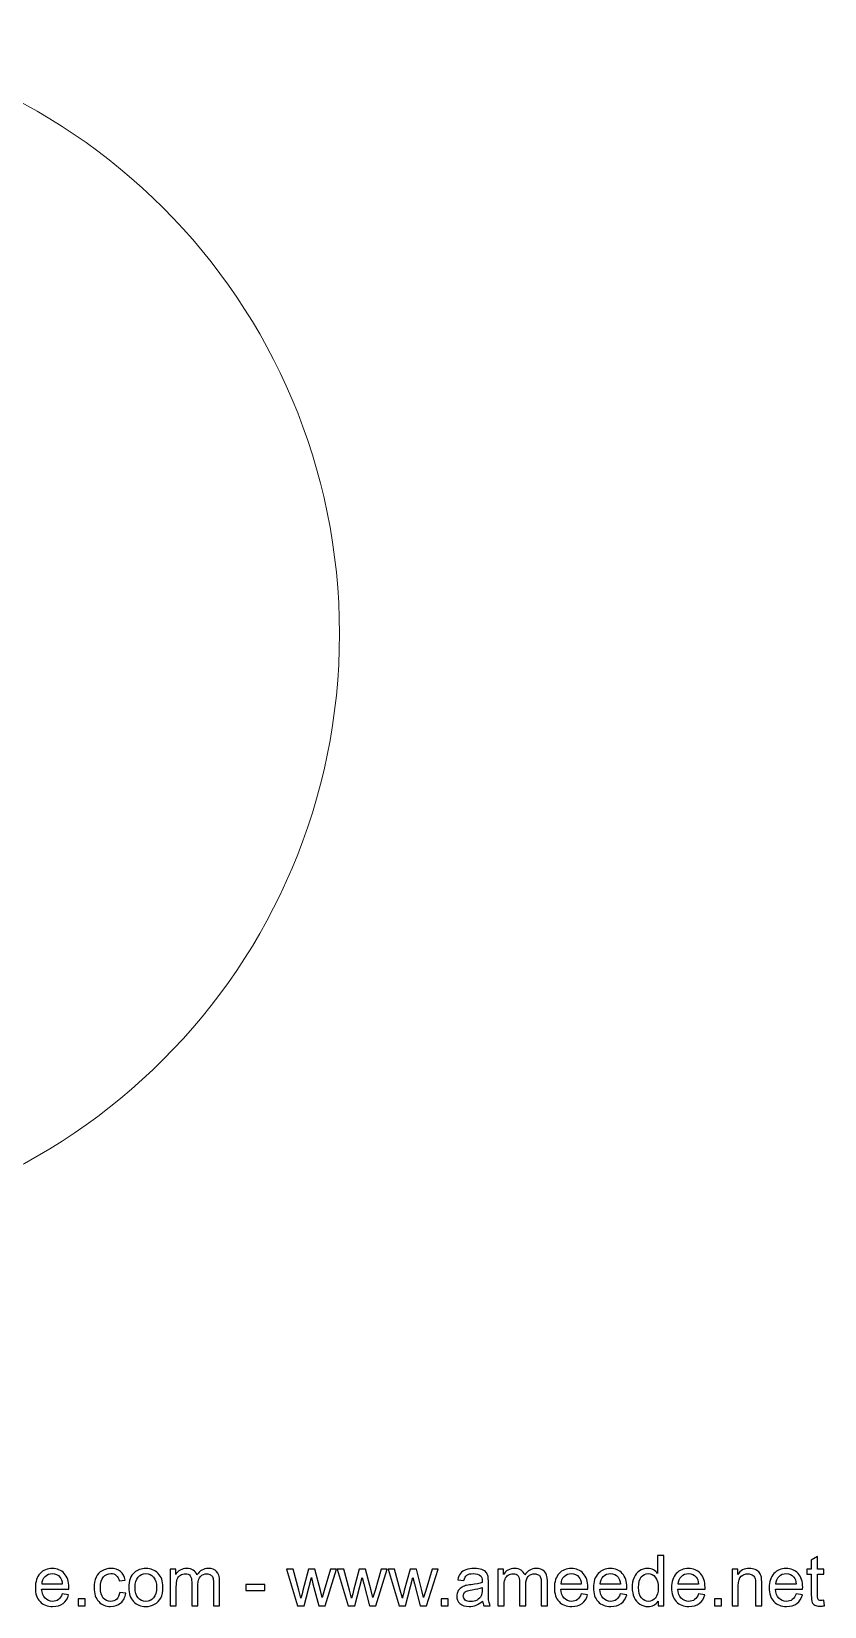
# Model space of a CAD drawing. Header units: millimetres. Extents: x 129 to 460, y -176 to 271.
# Drawn here: x 364 to 459.6, y -176.1 to 13.6 of the extents above; entities that cross this region are included whole.
import ezdxf

# ---------------------------------------------------------------- set-up
doc = ezdxf.new("R2010")
doc.units = ezdxf.units.MM
doc.header["$MEASUREMENT"] = 0
doc.layers.add('Layer 1', color=7, linetype='Continuous')

msp = doc.modelspace()

# ---------------------------------------------------------------- linework, layer by layer
at = {"layer": 'Layer 1', "color": 250, "lineweight": 20}
msp.add_open_spline([(328.6192, 13.5967), (288.5513, 13.5967), (256.0696, -18.8848), (256.0696, -58.9529), (256.0696, -58.9529), (256.0696, -99.0208), (288.5513, -131.5025), (328.6192, -131.5025), (328.6192, -131.5025), (368.6873, -131.5025), (401.1688, -99.0208), (401.1688, -58.9529), (401.1688, -58.9529), (401.1688, -18.8848), (368.6873, 13.5967), (328.6192, 13.5967)], degree=3, knots=[0, 0, 0, 0, 0.2, 0.2, 0.2, 0.2, 0.4, 0.4, 0.4, 0.4, 0.6, 0.6, 0.6, 0.6, 1, 1, 1, 1], dxfattribs=at)
at = {"layer": 'Layer 1', "color": 250}
for points, knots in [([(439.5754, -176.0303), (439.5754, -176.0303), (439.5754, -175.4729), (439.5754, -175.4729), (439.5754, -175.4729), (439.2975, -175.9061), (438.8882, -176.1234), (438.3478, -176.1234), (438.3478, -176.1234), (437.9978, -176.1234), (437.6761, -176.0275), (437.384, -175.8342), (437.384, -175.8342), (437.0905, -175.6422), (436.8633, -175.3727), (436.701, -175.0284), (436.701, -175.0284), (436.5401, -174.6827), (436.4597, -174.2862), (436.4597, -173.8374), (436.4597, -173.8374), (436.4597, -173.4), (436.5331, -173.0035), (436.6784, -172.6464), (436.6784, -172.6464), (436.8252, -172.2908), (437.0439, -172.0171), (437.336, -171.828), (437.336, -171.828), (437.6267, -171.6375), (437.9541, -171.5429), (438.3139, -171.5429), (438.3139, -171.5429), (438.5792, -171.5429), (438.8149, -171.5994), (439.0209, -171.7109), (439.0209, -171.7109), (439.2269, -171.8224), (439.3948, -171.9691), (439.5246, -172.1483), (439.5246, -172.1483), (439.5246, -172.1483), (439.5246, -169.9681), (439.5246, -169.9681), (439.5246, -169.9681), (439.5246, -169.9681), (440.2697, -169.9681), (440.2697, -169.9681), (440.2697, -169.9681), (440.2697, -169.9681), (440.2697, -176.0303), (440.2697, -176.0303), (440.2697, -176.0303), (440.2697, -176.0303), (439.5754, -176.0303), (439.5754, -176.0303)], [0, 0, 0, 0, 0.06666667, 0.06666667, 0.06666667, 0.06666667, 0.13333333, 0.13333333, 0.13333333, 0.13333333, 0.2, 0.2, 0.2, 0.2, 0.26666667, 0.26666667, 0.26666667, 0.26666667, 0.33333333, 0.33333333, 0.33333333, 0.33333333, 0.4, 0.4, 0.4, 0.4, 0.46666667, 0.46666667, 0.46666667, 0.46666667, 0.53333333, 0.53333333, 0.53333333, 0.53333333, 0.6, 0.6, 0.6, 0.6, 0.66666667, 0.66666667, 0.66666667, 0.66666667, 0.73333333, 0.73333333, 0.73333333, 0.73333333, 0.8, 0.8, 0.8, 0.8, 0.86666667, 0.86666667, 0.86666667, 0.86666667, 1, 1, 1, 1]), ([(459.5441, -175.3657), (459.5441, -175.3657), (459.6457, -176.0232), (459.6457, -176.0232), (459.6457, -176.0232), (459.4369, -176.067), (459.2492, -176.0896), (459.0855, -176.0896), (459.0855, -176.0896), (458.816, -176.0896), (458.6072, -176.0472), (458.4576, -175.9612), (458.4576, -175.9612), (458.3094, -175.8751), (458.205, -175.7636), (458.1443, -175.6239), (458.1443, -175.6239), (458.0836, -175.4842), (458.054, -175.1907), (458.054, -174.7434), (458.054, -174.7434), (458.054, -174.7434), (458.054, -172.2118), (458.054, -172.2118), (458.054, -172.2118), (458.054, -172.2118), (457.5037, -172.2118), (457.5037, -172.2118), (457.5037, -172.2118), (457.5037, -172.2118), (457.5037, -171.6361), (457.5037, -171.6361), (457.5037, -171.6361), (457.5037, -171.6361), (458.054, -171.6361), (458.054, -171.6361), (458.054, -171.6361), (458.054, -171.6361), (458.054, -170.5495), (458.054, -170.5495), (458.054, -170.5495), (458.054, -170.5495), (458.7991, -170.1022), (458.7991, -170.1022), (458.7991, -170.1022), (458.7991, -170.1022), (458.7991, -171.6361), (458.7991, -171.6361), (458.7991, -171.6361), (458.7991, -171.6361), (459.5441, -171.6361), (459.5441, -171.6361), (459.5441, -171.6361), (459.5441, -171.6361), (459.5441, -172.2118), (459.5441, -172.2118), (459.5441, -172.2118), (459.5441, -172.2118), (458.7991, -172.2118), (458.7991, -172.2118), (458.7991, -172.2118), (458.7991, -172.2118), (458.7991, -174.7857), (458.7991, -174.7857), (458.7991, -174.7857), (458.7991, -174.9988), (458.8118, -175.1357), (458.8386, -175.1963), (458.8386, -175.1963), (458.864, -175.257), (458.9063, -175.305), (458.9656, -175.3417), (458.9656, -175.3417), (459.0249, -175.377), (459.1095, -175.3953), (459.2196, -175.3953), (459.2196, -175.3953), (459.3014, -175.3953), (459.4101, -175.3854), (459.5441, -175.3657)], [0, 0, 0, 0, 0.04761905, 0.04761905, 0.04761905, 0.04761905, 0.0952381, 0.0952381, 0.0952381, 0.0952381, 0.14285714, 0.14285714, 0.14285714, 0.14285714, 0.19047619, 0.19047619, 0.19047619, 0.19047619, 0.23809524, 0.23809524, 0.23809524, 0.23809524, 0.28571429, 0.28571429, 0.28571429, 0.28571429, 0.33333333, 0.33333333, 0.33333333, 0.33333333, 0.38095238, 0.38095238, 0.38095238, 0.38095238, 0.42857143, 0.42857143, 0.42857143, 0.42857143, 0.47619048, 0.47619048, 0.47619048, 0.47619048, 0.52380952, 0.52380952, 0.52380952, 0.52380952, 0.57142857, 0.57142857, 0.57142857, 0.57142857, 0.61904762, 0.61904762, 0.61904762, 0.61904762, 0.66666667, 0.66666667, 0.66666667, 0.66666667, 0.71428571, 0.71428571, 0.71428571, 0.71428571, 0.76190476, 0.76190476, 0.76190476, 0.76190476, 0.80952381, 0.80952381, 0.80952381, 0.80952381, 0.85714286, 0.85714286, 0.85714286, 0.85714286, 0.9047619, 0.9047619, 0.9047619, 0.9047619, 1, 1, 1, 1]), ([(367.7481, -174.6079), (367.7481, -174.6079), (368.5186, -174.7095), (368.5186, -174.7095), (368.5186, -174.7095), (368.3986, -175.1568), (368.1743, -175.5054), (367.8469, -175.7523), (367.8469, -175.7523), (367.5195, -175.9993), (367.1018, -176.1234), (366.5924, -176.1234), (366.5924, -176.1234), (365.9518, -176.1234), (365.4438, -175.9259), (365.0684, -175.5308), (365.0684, -175.5308), (364.693, -175.1371), (364.5054, -174.5825), (364.5054, -173.8699), (364.5054, -173.8699), (364.5054, -173.1333), (364.6945, -172.5604), (365.074, -172.154), (365.074, -172.154), (365.4536, -171.7461), (365.9461, -171.5429), (366.5515, -171.5429), (366.5515, -171.5429), (367.1371, -171.5429), (367.6155, -171.7419), (367.9866, -172.1413), (367.9866, -172.1413), (368.3577, -172.5406), (368.544, -173.1022), (368.544, -173.8261), (368.544, -173.8261), (368.544, -173.8699), (368.5426, -173.9362), (368.5398, -174.0237), (368.5398, -174.0237), (368.5398, -174.0237), (365.2674, -174.0237), (365.2674, -174.0237), (365.2674, -174.0237), (365.2956, -174.5049), (365.4311, -174.8746), (365.6766, -175.13), (365.6766, -175.13), (365.9207, -175.3854), (366.2269, -175.5138), (366.5924, -175.5138), (366.5924, -175.5138), (366.8648, -175.5138), (367.0976, -175.4419), (367.2895, -175.2979), (367.2895, -175.2979), (367.4828, -175.154), (367.6352, -174.924), (367.7481, -174.6079)], [0, 0, 0, 0, 0.0625, 0.0625, 0.0625, 0.0625, 0.125, 0.125, 0.125, 0.125, 0.1875, 0.1875, 0.1875, 0.1875, 0.25, 0.25, 0.25, 0.25, 0.3125, 0.3125, 0.3125, 0.3125, 0.375, 0.375, 0.375, 0.375, 0.4375, 0.4375, 0.4375, 0.4375, 0.5, 0.5, 0.5, 0.5, 0.5625, 0.5625, 0.5625, 0.5625, 0.625, 0.625, 0.625, 0.625, 0.6875, 0.6875, 0.6875, 0.6875, 0.75, 0.75, 0.75, 0.75, 0.8125, 0.8125, 0.8125, 0.8125, 0.875, 0.875, 0.875, 0.875, 1, 1, 1, 1]), ([(365.3097, -173.4141), (365.3097, -173.4141), (367.7566, -173.4141), (367.7566, -173.4141), (367.7566, -173.4141), (367.7241, -173.0444), (367.6296, -172.7678), (367.4758, -172.5829), (367.4758, -172.5829), (367.2401, -172.2965), (366.9325, -172.1526), (366.5557, -172.1526), (366.5557, -172.1526), (366.2142, -172.1526), (365.9278, -172.2669), (365.6949, -172.4955), (365.6949, -172.4955), (365.4635, -172.7241), (365.3351, -173.0303), (365.3097, -173.4141)], [0, 0, 0, 0, 0.16666667, 0.16666667, 0.16666667, 0.16666667, 0.33333333, 0.33333333, 0.33333333, 0.33333333, 0.5, 0.5, 0.5, 0.5, 0.66666667, 0.66666667, 0.66666667, 0.66666667, 1, 1, 1, 1]), ([(374.6823, -174.4216), (374.6823, -174.4216), (375.4104, -174.5232), (375.4104, -174.5232), (375.4104, -174.5232), (375.33, -175.0242), (375.1268, -175.4151), (374.798, -175.6987), (374.798, -175.6987), (374.4692, -175.9823), (374.0642, -176.1234), (373.5859, -176.1234), (373.5859, -176.1234), (372.9862, -176.1234), (372.5035, -175.9273), (372.1395, -175.535), (372.1395, -175.535), (371.774, -175.1427), (371.592, -174.5811), (371.592, -173.8501), (371.592, -173.8501), (371.592, -173.376), (371.671, -172.9625), (371.8276, -172.6069), (371.8276, -172.6069), (371.9843, -172.2527), (372.2227, -171.986), (372.5445, -171.8097), (372.5445, -171.8097), (372.8648, -171.6318), (373.2133, -171.5429), (373.5915, -171.5429), (373.5915, -171.5429), (374.0671, -171.5429), (374.4579, -171.6629), (374.7599, -171.9042), (374.7599, -171.9042), (375.0633, -172.1455), (375.258, -172.4884), (375.3427, -172.9315), (375.3427, -172.9315), (375.3427, -172.9315), (374.623, -173.0416), (374.623, -173.0416), (374.623, -173.0416), (374.5539, -172.7466), (374.4325, -172.5251), (374.2562, -172.3755), (374.2562, -172.3755), (374.0812, -172.2273), (373.8695, -172.1526), (373.6212, -172.1526), (373.6212, -172.1526), (373.2458, -172.1526), (372.941, -172.2866), (372.7053, -172.5547), (372.7053, -172.5547), (372.4711, -172.8242), (372.354, -173.2476), (372.354, -173.829), (372.354, -173.829), (372.354, -174.4188), (372.4669, -174.8464), (372.6926, -175.1131), (372.6926, -175.1131), (372.9198, -175.3798), (373.2148, -175.5138), (373.5774, -175.5138), (373.5774, -175.5138), (373.8709, -175.5138), (374.115, -175.4249), (374.3098, -175.2457), (374.3098, -175.2457), (374.5059, -175.0679), (374.6301, -174.7928), (374.6823, -174.4216)], [0, 0, 0, 0, 0.05, 0.05, 0.05, 0.05, 0.1, 0.1, 0.1, 0.1, 0.15, 0.15, 0.15, 0.15, 0.2, 0.2, 0.2, 0.2, 0.25, 0.25, 0.25, 0.25, 0.3, 0.3, 0.3, 0.3, 0.35, 0.35, 0.35, 0.35, 0.4, 0.4, 0.4, 0.4, 0.45, 0.45, 0.45, 0.45, 0.5, 0.5, 0.5, 0.5, 0.55, 0.55, 0.55, 0.55, 0.6, 0.6, 0.6, 0.6, 0.65, 0.65, 0.65, 0.65, 0.7, 0.7, 0.7, 0.7, 0.75, 0.75, 0.75, 0.75, 0.8, 0.8, 0.8, 0.8, 0.85, 0.85, 0.85, 0.85, 0.9, 0.9, 0.9, 0.9, 1, 1, 1, 1]), ([(375.7661, -173.8332), (375.7661, -173.0218), (375.9919, -172.4207), (376.4448, -172.0298), (376.4448, -172.0298), (376.8216, -171.7052), (377.2831, -171.5429), (377.8263, -171.5429), (377.8263, -171.5429), (378.4289, -171.5429), (378.9228, -171.7405), (379.3066, -172.1356), (379.3066, -172.1356), (379.689, -172.5293), (379.8809, -173.0754), (379.8809, -173.7711), (379.8809, -173.7711), (379.8809, -174.3355), (379.7963, -174.7786), (379.6269, -175.1018), (379.6269, -175.1018), (379.4576, -175.4249), (379.2106, -175.6761), (378.8861, -175.8553), (378.8861, -175.8553), (378.5629, -176.0345), (378.2087, -176.1234), (377.8263, -176.1234), (377.8263, -176.1234), (377.2111, -176.1234), (376.7144, -175.9273), (376.3348, -175.5336), (376.3348, -175.5336), (375.9552, -175.1399), (375.7661, -174.5726), (375.7661, -173.8332)], [0, 0, 0, 0, 0.1, 0.1, 0.1, 0.1, 0.2, 0.2, 0.2, 0.2, 0.3, 0.3, 0.3, 0.3, 0.4, 0.4, 0.4, 0.4, 0.5, 0.5, 0.5, 0.5, 0.6, 0.6, 0.6, 0.6, 0.7, 0.7, 0.7, 0.7, 0.8, 0.8, 0.8, 0.8, 1, 1, 1, 1]), ([(376.5281, -173.8346), (376.5281, -174.3962), (376.6509, -174.8167), (376.8964, -175.0947), (376.8964, -175.0947), (377.1434, -175.3741), (377.4524, -175.5138), (377.8263, -175.5138), (377.8263, -175.5138), (378.196, -175.5138), (378.5037, -175.3741), (378.7506, -175.0933), (378.7506, -175.0933), (378.9961, -174.8125), (379.1189, -174.3849), (379.1189, -173.8106), (379.1189, -173.8106), (379.1189, -173.2687), (378.9947, -172.8581), (378.7478, -172.5801), (378.7478, -172.5801), (378.5008, -172.3007), (378.1932, -172.161), (377.8263, -172.161), (377.8263, -172.161), (377.4524, -172.161), (377.1434, -172.2993), (376.8964, -172.5773), (376.8964, -172.5773), (376.6509, -172.8553), (376.5281, -173.2744), (376.5281, -173.8346)], [0, 0, 0, 0, 0.11111111, 0.11111111, 0.11111111, 0.11111111, 0.22222222, 0.22222222, 0.22222222, 0.22222222, 0.33333333, 0.33333333, 0.33333333, 0.33333333, 0.44444444, 0.44444444, 0.44444444, 0.44444444, 0.55555556, 0.55555556, 0.55555556, 0.55555556, 0.66666667, 0.66666667, 0.66666667, 0.66666667, 0.77777778, 0.77777778, 0.77777778, 0.77777778, 1, 1, 1, 1]), ([(380.7544, -176.0303), (380.7544, -176.0303), (380.7544, -171.6361), (380.7544, -171.6361), (380.7544, -171.6361), (380.7544, -171.6361), (381.4233, -171.6361), (381.4233, -171.6361), (381.4233, -171.6361), (381.4233, -171.6361), (381.4233, -172.257), (381.4233, -172.257), (381.4233, -172.257), (381.5601, -172.0425), (381.7436, -171.8689), (381.9722, -171.7391), (381.9722, -171.7391), (382.2008, -171.6079), (382.4604, -171.5429), (382.7525, -171.5429), (382.7525, -171.5429), (383.0771, -171.5429), (383.3438, -171.6107), (383.5512, -171.7447), (383.5512, -171.7447), (383.7587, -171.8802), (383.9054, -172.0679), (383.9901, -172.3106), (383.9901, -172.3106), (384.34, -171.7984), (384.793, -171.5429), (385.3518, -171.5429), (385.3518, -171.5429), (385.7893, -171.5429), (386.1265, -171.6629), (386.3608, -171.9042), (386.3608, -171.9042), (386.5964, -172.1455), (386.715, -172.5166), (386.715, -173.0176), (386.715, -173.0176), (386.715, -173.0176), (386.715, -176.0303), (386.715, -176.0303), (386.715, -176.0303), (386.715, -176.0303), (385.9699, -176.0303), (385.9699, -176.0303), (385.9699, -176.0303), (385.9699, -176.0303), (385.9699, -173.2645), (385.9699, -173.2645), (385.9699, -173.2645), (385.9699, -172.9682), (385.9445, -172.7537), (385.8965, -172.6225), (385.8965, -172.6225), (385.8485, -172.4912), (385.761, -172.3868), (385.6326, -172.3064), (385.6326, -172.3064), (385.5056, -172.2259), (385.3561, -172.1864), (385.1853, -172.1864), (385.1853, -172.1864), (384.8749, -172.1864), (384.618, -172.2894), (384.4134, -172.494), (384.4134, -172.494), (384.2088, -172.7001), (384.1072, -173.0289), (384.1072, -173.4804), (384.1072, -173.4804), (384.1072, -173.4804), (384.1072, -176.0303), (384.1072, -176.0303), (384.1072, -176.0303), (384.1072, -176.0303), (383.3621, -176.0303), (383.3621, -176.0303), (383.3621, -176.0303), (383.3621, -176.0303), (383.3621, -173.1784), (383.3621, -173.1784), (383.3621, -173.1784), (383.3621, -172.8482), (383.3015, -172.5999), (383.1801, -172.4348), (383.1801, -172.4348), (383.0588, -172.2697), (382.8598, -172.1864), (382.5846, -172.1864), (382.5846, -172.1864), (382.3758, -172.1864), (382.1825, -172.2415), (382.0047, -172.3515), (382.0047, -172.3515), (381.8269, -172.4616), (381.6984, -172.6225), (381.618, -172.8355), (381.618, -172.8355), (381.539, -173.0472), (381.4995, -173.3534), (381.4995, -173.7528), (381.4995, -173.7528), (381.4995, -173.7528), (381.4995, -176.0303), (381.4995, -176.0303), (381.4995, -176.0303), (381.4995, -176.0303), (380.7544, -176.0303), (380.7544, -176.0303)], [0, 0, 0, 0, 0.03448276, 0.03448276, 0.03448276, 0.03448276, 0.06896552, 0.06896552, 0.06896552, 0.06896552, 0.10344828, 0.10344828, 0.10344828, 0.10344828, 0.13793103, 0.13793103, 0.13793103, 0.13793103, 0.17241379, 0.17241379, 0.17241379, 0.17241379, 0.20689655, 0.20689655, 0.20689655, 0.20689655, 0.24137931, 0.24137931, 0.24137931, 0.24137931, 0.27586207, 0.27586207, 0.27586207, 0.27586207, 0.31034483, 0.31034483, 0.31034483, 0.31034483, 0.34482759, 0.34482759, 0.34482759, 0.34482759, 0.37931034, 0.37931034, 0.37931034, 0.37931034, 0.4137931, 0.4137931, 0.4137931, 0.4137931, 0.44827586, 0.44827586, 0.44827586, 0.44827586, 0.48275862, 0.48275862, 0.48275862, 0.48275862, 0.51724138, 0.51724138, 0.51724138, 0.51724138, 0.55172414, 0.55172414, 0.55172414, 0.55172414, 0.5862069, 0.5862069, 0.5862069, 0.5862069, 0.62068966, 0.62068966, 0.62068966, 0.62068966, 0.65517241, 0.65517241, 0.65517241, 0.65517241, 0.68965517, 0.68965517, 0.68965517, 0.68965517, 0.72413793, 0.72413793, 0.72413793, 0.72413793, 0.75862069, 0.75862069, 0.75862069, 0.75862069, 0.79310345, 0.79310345, 0.79310345, 0.79310345, 0.82758621, 0.82758621, 0.82758621, 0.82758621, 0.86206897, 0.86206897, 0.86206897, 0.86206897, 0.89655172, 0.89655172, 0.89655172, 0.89655172, 0.93103448, 0.93103448, 0.93103448, 0.93103448, 1, 1, 1, 1]), ([(396.1214, -176.0303), (396.1214, -176.0303), (394.7936, -171.6361), (394.7936, -171.6361), (394.7936, -171.6361), (394.7936, -171.6361), (395.5725, -171.6361), (395.5725, -171.6361), (395.5725, -171.6361), (395.5725, -171.6361), (396.2738, -174.1719), (396.2738, -174.1719), (396.2738, -174.1719), (396.2738, -174.1719), (396.5222, -175.1159), (396.5222, -175.1159), (396.5222, -175.1159), (396.5321, -175.0693), (396.6083, -174.7674), (396.7494, -174.21), (396.7494, -174.21), (396.7494, -174.21), (397.4451, -171.6361), (397.4451, -171.6361), (397.4451, -171.6361), (397.4451, -171.6361), (398.2085, -171.6361), (398.2085, -171.6361), (398.2085, -171.6361), (398.2085, -171.6361), (398.8703, -174.1874), (398.8703, -174.1874), (398.8703, -174.1874), (398.8703, -174.1874), (399.0862, -175.0242), (399.0862, -175.0242), (399.0862, -175.0242), (399.0862, -175.0242), (399.3388, -174.1761), (399.3388, -174.1761), (399.3388, -174.1761), (399.3388, -174.1761), (400.098, -171.6361), (400.098, -171.6361), (400.098, -171.6361), (400.098, -171.6361), (400.8219, -171.6361), (400.8219, -171.6361), (400.8219, -171.6361), (400.8219, -171.6361), (399.4432, -176.0303), (399.4432, -176.0303), (399.4432, -176.0303), (399.4432, -176.0303), (398.6727, -176.0303), (398.6727, -176.0303), (398.6727, -176.0303), (398.6727, -176.0303), (397.9756, -173.4014), (397.9756, -173.4014), (397.9756, -173.4014), (397.9756, -173.4014), (397.7992, -172.6493), (397.7992, -172.6493), (397.7992, -172.6493), (397.7992, -172.6493), (396.9102, -176.0303), (396.9102, -176.0303), (396.9102, -176.0303), (396.9102, -176.0303), (396.1214, -176.0303), (396.1214, -176.0303)], [0, 0, 0, 0, 0.05263158, 0.05263158, 0.05263158, 0.05263158, 0.10526316, 0.10526316, 0.10526316, 0.10526316, 0.15789474, 0.15789474, 0.15789474, 0.15789474, 0.21052632, 0.21052632, 0.21052632, 0.21052632, 0.26315789, 0.26315789, 0.26315789, 0.26315789, 0.31578947, 0.31578947, 0.31578947, 0.31578947, 0.36842105, 0.36842105, 0.36842105, 0.36842105, 0.42105263, 0.42105263, 0.42105263, 0.42105263, 0.47368421, 0.47368421, 0.47368421, 0.47368421, 0.52631579, 0.52631579, 0.52631579, 0.52631579, 0.57894737, 0.57894737, 0.57894737, 0.57894737, 0.63157895, 0.63157895, 0.63157895, 0.63157895, 0.68421053, 0.68421053, 0.68421053, 0.68421053, 0.73684211, 0.73684211, 0.73684211, 0.73684211, 0.78947368, 0.78947368, 0.78947368, 0.78947368, 0.84210526, 0.84210526, 0.84210526, 0.84210526, 0.89473684, 0.89473684, 0.89473684, 0.89473684, 1, 1, 1, 1]), ([(402.2358, -176.0303), (402.2358, -176.0303), (400.908, -171.6361), (400.908, -171.6361), (400.908, -171.6361), (400.908, -171.6361), (401.6869, -171.6361), (401.6869, -171.6361), (401.6869, -171.6361), (401.6869, -171.6361), (402.3882, -174.1719), (402.3882, -174.1719), (402.3882, -174.1719), (402.3882, -174.1719), (402.6366, -175.1159), (402.6366, -175.1159), (402.6366, -175.1159), (402.6465, -175.0693), (402.7227, -174.7674), (402.8638, -174.21), (402.8638, -174.21), (402.8638, -174.21), (403.5595, -171.6361), (403.5595, -171.6361), (403.5595, -171.6361), (403.5595, -171.6361), (404.3229, -171.6361), (404.3229, -171.6361), (404.3229, -171.6361), (404.3229, -171.6361), (404.9847, -174.1874), (404.9847, -174.1874), (404.9847, -174.1874), (404.9847, -174.1874), (405.2006, -175.0242), (405.2006, -175.0242), (405.2006, -175.0242), (405.2006, -175.0242), (405.4532, -174.1761), (405.4532, -174.1761), (405.4532, -174.1761), (405.4532, -174.1761), (406.2124, -171.6361), (406.2124, -171.6361), (406.2124, -171.6361), (406.2124, -171.6361), (406.9363, -171.6361), (406.9363, -171.6361), (406.9363, -171.6361), (406.9363, -171.6361), (405.5576, -176.0303), (405.5576, -176.0303), (405.5576, -176.0303), (405.5576, -176.0303), (404.7871, -176.0303), (404.7871, -176.0303), (404.7871, -176.0303), (404.7871, -176.0303), (404.09, -173.4014), (404.09, -173.4014), (404.09, -173.4014), (404.09, -173.4014), (403.9136, -172.6493), (403.9136, -172.6493), (403.9136, -172.6493), (403.9136, -172.6493), (403.0246, -176.0303), (403.0246, -176.0303), (403.0246, -176.0303), (403.0246, -176.0303), (402.2358, -176.0303), (402.2358, -176.0303)], [0, 0, 0, 0, 0.05263158, 0.05263158, 0.05263158, 0.05263158, 0.10526316, 0.10526316, 0.10526316, 0.10526316, 0.15789474, 0.15789474, 0.15789474, 0.15789474, 0.21052632, 0.21052632, 0.21052632, 0.21052632, 0.26315789, 0.26315789, 0.26315789, 0.26315789, 0.31578947, 0.31578947, 0.31578947, 0.31578947, 0.36842105, 0.36842105, 0.36842105, 0.36842105, 0.42105263, 0.42105263, 0.42105263, 0.42105263, 0.47368421, 0.47368421, 0.47368421, 0.47368421, 0.52631579, 0.52631579, 0.52631579, 0.52631579, 0.57894737, 0.57894737, 0.57894737, 0.57894737, 0.63157895, 0.63157895, 0.63157895, 0.63157895, 0.68421053, 0.68421053, 0.68421053, 0.68421053, 0.73684211, 0.73684211, 0.73684211, 0.73684211, 0.78947368, 0.78947368, 0.78947368, 0.78947368, 0.84210526, 0.84210526, 0.84210526, 0.84210526, 0.89473684, 0.89473684, 0.89473684, 0.89473684, 1, 1, 1, 1]), ([(408.3502, -176.0303), (408.3502, -176.0303), (407.0224, -171.6361), (407.0224, -171.6361), (407.0224, -171.6361), (407.0224, -171.6361), (407.8013, -171.6361), (407.8013, -171.6361), (407.8013, -171.6361), (407.8013, -171.6361), (408.5026, -174.1719), (408.5026, -174.1719), (408.5026, -174.1719), (408.5026, -174.1719), (408.751, -175.1159), (408.751, -175.1159), (408.751, -175.1159), (408.7609, -175.0693), (408.8371, -174.7674), (408.9782, -174.21), (408.9782, -174.21), (408.9782, -174.21), (409.6739, -171.6361), (409.6739, -171.6361), (409.6739, -171.6361), (409.6739, -171.6361), (410.4373, -171.6361), (410.4373, -171.6361), (410.4373, -171.6361), (410.4373, -171.6361), (411.0991, -174.1874), (411.0991, -174.1874), (411.0991, -174.1874), (411.0991, -174.1874), (411.315, -175.0242), (411.315, -175.0242), (411.315, -175.0242), (411.315, -175.0242), (411.5676, -174.1761), (411.5676, -174.1761), (411.5676, -174.1761), (411.5676, -174.1761), (412.3268, -171.6361), (412.3268, -171.6361), (412.3268, -171.6361), (412.3268, -171.6361), (413.0507, -171.6361), (413.0507, -171.6361), (413.0507, -171.6361), (413.0507, -171.6361), (411.672, -176.0303), (411.672, -176.0303), (411.672, -176.0303), (411.672, -176.0303), (410.9015, -176.0303), (410.9015, -176.0303), (410.9015, -176.0303), (410.9015, -176.0303), (410.2044, -173.4014), (410.2044, -173.4014), (410.2044, -173.4014), (410.2044, -173.4014), (410.028, -172.6493), (410.028, -172.6493), (410.028, -172.6493), (410.028, -172.6493), (409.139, -176.0303), (409.139, -176.0303), (409.139, -176.0303), (409.139, -176.0303), (408.3502, -176.0303), (408.3502, -176.0303)], [0, 0, 0, 0, 0.05263158, 0.05263158, 0.05263158, 0.05263158, 0.10526316, 0.10526316, 0.10526316, 0.10526316, 0.15789474, 0.15789474, 0.15789474, 0.15789474, 0.21052632, 0.21052632, 0.21052632, 0.21052632, 0.26315789, 0.26315789, 0.26315789, 0.26315789, 0.31578947, 0.31578947, 0.31578947, 0.31578947, 0.36842105, 0.36842105, 0.36842105, 0.36842105, 0.42105263, 0.42105263, 0.42105263, 0.42105263, 0.47368421, 0.47368421, 0.47368421, 0.47368421, 0.52631579, 0.52631579, 0.52631579, 0.52631579, 0.57894737, 0.57894737, 0.57894737, 0.57894737, 0.63157895, 0.63157895, 0.63157895, 0.63157895, 0.68421053, 0.68421053, 0.68421053, 0.68421053, 0.73684211, 0.73684211, 0.73684211, 0.73684211, 0.78947368, 0.78947368, 0.78947368, 0.78947368, 0.84210526, 0.84210526, 0.84210526, 0.84210526, 0.89473684, 0.89473684, 0.89473684, 0.89473684, 1, 1, 1, 1]), ([(418.4298, -175.48), (418.1532, -175.7156), (417.8865, -175.8807), (417.6311, -175.9781), (417.6311, -175.9781), (417.3757, -176.0755), (417.102, -176.1234), (416.8084, -176.1234), (416.8084, -176.1234), (416.3258, -176.1234), (415.9547, -176.0063), (415.6951, -175.7707), (415.6951, -175.7707), (415.4354, -175.5364), (415.3056, -175.2358), (415.3056, -174.8704), (415.3056, -174.8704), (415.3056, -174.6559), (415.355, -174.4597), (415.4524, -174.2819), (415.4524, -174.2819), (415.5511, -174.1041), (415.6795, -173.963), (415.8376, -173.8558), (415.8376, -173.8558), (415.997, -173.7485), (416.1748, -173.6667), (416.3738, -173.6116), (416.3738, -173.6116), (416.5206, -173.5735), (416.7421, -173.5369), (417.037, -173.5002), (417.037, -173.5002), (417.6382, -173.4296), (418.0827, -173.3435), (418.3663, -173.2448), (418.3663, -173.2448), (418.3691, -173.1432), (418.3705, -173.0782), (418.3705, -173.0514), (418.3705, -173.0514), (418.3705, -172.7495), (418.3, -172.5364), (418.1589, -172.4122), (418.1589, -172.4122), (417.9684, -172.2443), (417.6847, -172.161), (417.3094, -172.161), (417.3094, -172.161), (416.958, -172.161), (416.6984, -172.2231), (416.5319, -172.3459), (416.5319, -172.3459), (416.3639, -172.4686), (416.2412, -172.686), (416.1607, -172.9992), (416.1607, -172.9992), (416.1607, -172.9992), (415.4326, -172.8976), (415.4326, -172.8976), (415.4326, -172.8976), (415.4989, -172.5858), (415.6076, -172.3332), (415.76, -172.1413), (415.76, -172.1413), (415.9124, -171.9494), (416.1325, -171.8026), (416.4204, -171.6982), (416.4204, -171.6982), (416.7068, -171.5952), (417.0413, -171.5429), (417.4195, -171.5429), (417.4195, -171.5429), (417.7948, -171.5429), (418.101, -171.5867), (418.3367, -171.6756), (418.3367, -171.6756), (418.5709, -171.7645), (418.7445, -171.8746), (418.8546, -172.0086), (418.8546, -172.0086), (418.9646, -172.1427), (419.0422, -172.312), (419.0874, -172.5166), (419.0874, -172.5166), (419.1114, -172.6436), (419.1241, -172.8722), (419.1241, -173.201), (419.1241, -173.201), (419.1241, -173.201), (419.1241, -174.1888), (419.1241, -174.1888), (419.1241, -174.1888), (419.1241, -174.8788), (419.1396, -175.3149), (419.1706, -175.4997), (419.1706, -175.4997), (419.2003, -175.6846), (419.2624, -175.861), (419.3527, -176.0303), (419.3527, -176.0303), (419.3527, -176.0303), (418.5737, -176.0303), (418.5737, -176.0303), (418.5737, -176.0303), (418.499, -175.8737), (418.451, -175.6902), (418.4298, -175.48)], [0, 0, 0, 0, 0.03571429, 0.03571429, 0.03571429, 0.03571429, 0.07142857, 0.07142857, 0.07142857, 0.07142857, 0.10714286, 0.10714286, 0.10714286, 0.10714286, 0.14285714, 0.14285714, 0.14285714, 0.14285714, 0.17857143, 0.17857143, 0.17857143, 0.17857143, 0.21428571, 0.21428571, 0.21428571, 0.21428571, 0.25, 0.25, 0.25, 0.25, 0.28571429, 0.28571429, 0.28571429, 0.28571429, 0.32142857, 0.32142857, 0.32142857, 0.32142857, 0.35714286, 0.35714286, 0.35714286, 0.35714286, 0.39285714, 0.39285714, 0.39285714, 0.39285714, 0.42857143, 0.42857143, 0.42857143, 0.42857143, 0.46428571, 0.46428571, 0.46428571, 0.46428571, 0.5, 0.5, 0.5, 0.5, 0.53571429, 0.53571429, 0.53571429, 0.53571429, 0.57142857, 0.57142857, 0.57142857, 0.57142857, 0.60714286, 0.60714286, 0.60714286, 0.60714286, 0.64285714, 0.64285714, 0.64285714, 0.64285714, 0.67857143, 0.67857143, 0.67857143, 0.67857143, 0.71428571, 0.71428571, 0.71428571, 0.71428571, 0.75, 0.75, 0.75, 0.75, 0.78571429, 0.78571429, 0.78571429, 0.78571429, 0.82142857, 0.82142857, 0.82142857, 0.82142857, 0.85714286, 0.85714286, 0.85714286, 0.85714286, 0.89285714, 0.89285714, 0.89285714, 0.89285714, 0.92857143, 0.92857143, 0.92857143, 0.92857143, 1, 1, 1, 1]), ([(420.2685, -176.0303), (420.2685, -176.0303), (420.2685, -171.6361), (420.2685, -171.6361), (420.2685, -171.6361), (420.2685, -171.6361), (420.9374, -171.6361), (420.9374, -171.6361), (420.9374, -171.6361), (420.9374, -171.6361), (420.9374, -172.257), (420.9374, -172.257), (420.9374, -172.257), (421.0742, -172.0425), (421.2577, -171.8689), (421.4863, -171.7391), (421.4863, -171.7391), (421.7149, -171.6079), (421.9745, -171.5429), (422.2666, -171.5429), (422.2666, -171.5429), (422.5912, -171.5429), (422.8579, -171.6107), (423.0653, -171.7447), (423.0653, -171.7447), (423.2728, -171.8802), (423.4195, -172.0679), (423.5042, -172.3106), (423.5042, -172.3106), (423.8541, -171.7984), (424.3071, -171.5429), (424.8659, -171.5429), (424.8659, -171.5429), (425.3034, -171.5429), (425.6406, -171.6629), (425.8749, -171.9042), (425.8749, -171.9042), (426.1105, -172.1455), (426.2291, -172.5166), (426.2291, -173.0176), (426.2291, -173.0176), (426.2291, -173.0176), (426.2291, -176.0303), (426.2291, -176.0303), (426.2291, -176.0303), (426.2291, -176.0303), (425.484, -176.0303), (425.484, -176.0303), (425.484, -176.0303), (425.484, -176.0303), (425.484, -173.2645), (425.484, -173.2645), (425.484, -173.2645), (425.484, -172.9682), (425.4586, -172.7537), (425.4106, -172.6225), (425.4106, -172.6225), (425.3626, -172.4912), (425.2751, -172.3868), (425.1467, -172.3064), (425.1467, -172.3064), (425.0197, -172.2259), (424.8702, -172.1864), (424.6994, -172.1864), (424.6994, -172.1864), (424.389, -172.1864), (424.1321, -172.2894), (423.9275, -172.494), (423.9275, -172.494), (423.7229, -172.7001), (423.6213, -173.0289), (423.6213, -173.4804), (423.6213, -173.4804), (423.6213, -173.4804), (423.6213, -176.0303), (423.6213, -176.0303), (423.6213, -176.0303), (423.6213, -176.0303), (422.8762, -176.0303), (422.8762, -176.0303), (422.8762, -176.0303), (422.8762, -176.0303), (422.8762, -173.1784), (422.8762, -173.1784), (422.8762, -173.1784), (422.8762, -172.8482), (422.8156, -172.5999), (422.6942, -172.4348), (422.6942, -172.4348), (422.5729, -172.2697), (422.3739, -172.1864), (422.0987, -172.1864), (422.0987, -172.1864), (421.8899, -172.1864), (421.6966, -172.2415), (421.5188, -172.3515), (421.5188, -172.3515), (421.341, -172.4616), (421.2125, -172.6225), (421.1321, -172.8355), (421.1321, -172.8355), (421.0531, -173.0472), (421.0136, -173.3534), (421.0136, -173.7528), (421.0136, -173.7528), (421.0136, -173.7528), (421.0136, -176.0303), (421.0136, -176.0303), (421.0136, -176.0303), (421.0136, -176.0303), (420.2685, -176.0303), (420.2685, -176.0303)], [0, 0, 0, 0, 0.03448276, 0.03448276, 0.03448276, 0.03448276, 0.06896552, 0.06896552, 0.06896552, 0.06896552, 0.10344828, 0.10344828, 0.10344828, 0.10344828, 0.13793103, 0.13793103, 0.13793103, 0.13793103, 0.17241379, 0.17241379, 0.17241379, 0.17241379, 0.20689655, 0.20689655, 0.20689655, 0.20689655, 0.24137931, 0.24137931, 0.24137931, 0.24137931, 0.27586207, 0.27586207, 0.27586207, 0.27586207, 0.31034483, 0.31034483, 0.31034483, 0.31034483, 0.34482759, 0.34482759, 0.34482759, 0.34482759, 0.37931034, 0.37931034, 0.37931034, 0.37931034, 0.4137931, 0.4137931, 0.4137931, 0.4137931, 0.44827586, 0.44827586, 0.44827586, 0.44827586, 0.48275862, 0.48275862, 0.48275862, 0.48275862, 0.51724138, 0.51724138, 0.51724138, 0.51724138, 0.55172414, 0.55172414, 0.55172414, 0.55172414, 0.5862069, 0.5862069, 0.5862069, 0.5862069, 0.62068966, 0.62068966, 0.62068966, 0.62068966, 0.65517241, 0.65517241, 0.65517241, 0.65517241, 0.68965517, 0.68965517, 0.68965517, 0.68965517, 0.72413793, 0.72413793, 0.72413793, 0.72413793, 0.75862069, 0.75862069, 0.75862069, 0.75862069, 0.79310345, 0.79310345, 0.79310345, 0.79310345, 0.82758621, 0.82758621, 0.82758621, 0.82758621, 0.86206897, 0.86206897, 0.86206897, 0.86206897, 0.89655172, 0.89655172, 0.89655172, 0.89655172, 0.93103448, 0.93103448, 0.93103448, 0.93103448, 1, 1, 1, 1]), ([(430.3185, -174.6079), (430.3185, -174.6079), (431.089, -174.7095), (431.089, -174.7095), (431.089, -174.7095), (430.969, -175.1568), (430.7447, -175.5054), (430.4173, -175.7523), (430.4173, -175.7523), (430.0899, -175.9993), (429.6722, -176.1234), (429.1628, -176.1234), (429.1628, -176.1234), (428.5222, -176.1234), (428.0142, -175.9259), (427.6388, -175.5308), (427.6388, -175.5308), (427.2634, -175.1371), (427.0758, -174.5825), (427.0758, -173.8699), (427.0758, -173.8699), (427.0758, -173.1333), (427.2649, -172.5604), (427.6444, -172.154), (427.6444, -172.154), (428.024, -171.7461), (428.5165, -171.5429), (429.1219, -171.5429), (429.1219, -171.5429), (429.7075, -171.5429), (430.1859, -171.7419), (430.557, -172.1413), (430.557, -172.1413), (430.9281, -172.5406), (431.1144, -173.1022), (431.1144, -173.8261), (431.1144, -173.8261), (431.1144, -173.8699), (431.113, -173.9362), (431.1102, -174.0237), (431.1102, -174.0237), (431.1102, -174.0237), (427.8378, -174.0237), (427.8378, -174.0237), (427.8378, -174.0237), (427.866, -174.5049), (428.0015, -174.8746), (428.247, -175.13), (428.247, -175.13), (428.4911, -175.3854), (428.7973, -175.5138), (429.1628, -175.5138), (429.1628, -175.5138), (429.4352, -175.5138), (429.668, -175.4419), (429.8599, -175.2979), (429.8599, -175.2979), (430.0532, -175.154), (430.2056, -174.924), (430.3185, -174.6079)], [0, 0, 0, 0, 0.0625, 0.0625, 0.0625, 0.0625, 0.125, 0.125, 0.125, 0.125, 0.1875, 0.1875, 0.1875, 0.1875, 0.25, 0.25, 0.25, 0.25, 0.3125, 0.3125, 0.3125, 0.3125, 0.375, 0.375, 0.375, 0.375, 0.4375, 0.4375, 0.4375, 0.4375, 0.5, 0.5, 0.5, 0.5, 0.5625, 0.5625, 0.5625, 0.5625, 0.625, 0.625, 0.625, 0.625, 0.6875, 0.6875, 0.6875, 0.6875, 0.75, 0.75, 0.75, 0.75, 0.8125, 0.8125, 0.8125, 0.8125, 0.875, 0.875, 0.875, 0.875, 1, 1, 1, 1]), ([(427.8801, -173.4141), (427.8801, -173.4141), (430.327, -173.4141), (430.327, -173.4141), (430.327, -173.4141), (430.2945, -173.0444), (430.2, -172.7678), (430.0462, -172.5829), (430.0462, -172.5829), (429.8105, -172.2965), (429.5029, -172.1526), (429.1261, -172.1526), (429.1261, -172.1526), (428.7846, -172.1526), (428.4982, -172.2669), (428.2653, -172.4955), (428.2653, -172.4955), (428.0339, -172.7241), (427.9055, -173.0303), (427.8801, -173.4141)], [0, 0, 0, 0, 0.16666667, 0.16666667, 0.16666667, 0.16666667, 0.33333333, 0.33333333, 0.33333333, 0.33333333, 0.5, 0.5, 0.5, 0.5, 0.66666667, 0.66666667, 0.66666667, 0.66666667, 1, 1, 1, 1]), ([(435.0274, -174.6079), (435.0274, -174.6079), (435.7979, -174.7095), (435.7979, -174.7095), (435.7979, -174.7095), (435.6779, -175.1568), (435.4536, -175.5054), (435.1262, -175.7523), (435.1262, -175.7523), (434.7988, -175.9993), (434.3811, -176.1234), (433.8717, -176.1234), (433.8717, -176.1234), (433.2311, -176.1234), (432.7231, -175.9259), (432.3477, -175.5308), (432.3477, -175.5308), (431.9723, -175.1371), (431.7847, -174.5825), (431.7847, -173.8699), (431.7847, -173.8699), (431.7847, -173.1333), (431.9738, -172.5604), (432.3533, -172.154), (432.3533, -172.154), (432.7329, -171.7461), (433.2254, -171.5429), (433.8308, -171.5429), (433.8308, -171.5429), (434.4164, -171.5429), (434.8948, -171.7419), (435.2659, -172.1413), (435.2659, -172.1413), (435.637, -172.5406), (435.8233, -173.1022), (435.8233, -173.8261), (435.8233, -173.8261), (435.8233, -173.8699), (435.8219, -173.9362), (435.8191, -174.0237), (435.8191, -174.0237), (435.8191, -174.0237), (432.5467, -174.0237), (432.5467, -174.0237), (432.5467, -174.0237), (432.5749, -174.5049), (432.7104, -174.8746), (432.9559, -175.13), (432.9559, -175.13), (433.2, -175.3854), (433.5062, -175.5138), (433.8717, -175.5138), (433.8717, -175.5138), (434.1441, -175.5138), (434.3769, -175.4419), (434.5688, -175.2979), (434.5688, -175.2979), (434.7621, -175.154), (434.9145, -174.924), (435.0274, -174.6079)], [0, 0, 0, 0, 0.0625, 0.0625, 0.0625, 0.0625, 0.125, 0.125, 0.125, 0.125, 0.1875, 0.1875, 0.1875, 0.1875, 0.25, 0.25, 0.25, 0.25, 0.3125, 0.3125, 0.3125, 0.3125, 0.375, 0.375, 0.375, 0.375, 0.4375, 0.4375, 0.4375, 0.4375, 0.5, 0.5, 0.5, 0.5, 0.5625, 0.5625, 0.5625, 0.5625, 0.625, 0.625, 0.625, 0.625, 0.6875, 0.6875, 0.6875, 0.6875, 0.75, 0.75, 0.75, 0.75, 0.8125, 0.8125, 0.8125, 0.8125, 0.875, 0.875, 0.875, 0.875, 1, 1, 1, 1]), ([(432.589, -173.4141), (432.589, -173.4141), (435.0359, -173.4141), (435.0359, -173.4141), (435.0359, -173.4141), (435.0034, -173.0444), (434.9089, -172.7678), (434.7551, -172.5829), (434.7551, -172.5829), (434.5194, -172.2965), (434.2118, -172.1526), (433.835, -172.1526), (433.835, -172.1526), (433.4935, -172.1526), (433.2071, -172.2669), (432.9742, -172.4955), (432.9742, -172.4955), (432.7428, -172.7241), (432.6144, -173.0303), (432.589, -173.4141)], [0, 0, 0, 0, 0.16666667, 0.16666667, 0.16666667, 0.16666667, 0.33333333, 0.33333333, 0.33333333, 0.33333333, 0.5, 0.5, 0.5, 0.5, 0.66666667, 0.66666667, 0.66666667, 0.66666667, 1, 1, 1, 1]), ([(437.2217, -173.8388), (437.2217, -174.4005), (437.3402, -174.8196), (437.5787, -175.0976), (437.5787, -175.0976), (437.8158, -175.3755), (438.0966, -175.5138), (438.4197, -175.5138), (438.4197, -175.5138), (438.7457, -175.5138), (439.0223, -175.3812), (439.2509, -175.1159), (439.2509, -175.1159), (439.4781, -174.8506), (439.5924, -174.4456), (439.5924, -173.9009), (439.5924, -173.9009), (439.5924, -173.3026), (439.4767, -172.8623), (439.2438, -172.5815), (439.2438, -172.5815), (439.0124, -172.3007), (438.726, -172.161), (438.3859, -172.161), (438.3859, -172.161), (438.0543, -172.161), (437.7777, -172.2951), (437.5547, -172.5646), (437.5547, -172.5646), (437.3332, -172.8341), (437.2217, -173.2589), (437.2217, -173.8388)], [0, 0, 0, 0, 0.11111111, 0.11111111, 0.11111111, 0.11111111, 0.22222222, 0.22222222, 0.22222222, 0.22222222, 0.33333333, 0.33333333, 0.33333333, 0.33333333, 0.44444444, 0.44444444, 0.44444444, 0.44444444, 0.55555556, 0.55555556, 0.55555556, 0.55555556, 0.66666667, 0.66666667, 0.66666667, 0.66666667, 0.77777778, 0.77777778, 0.77777778, 0.77777778, 1, 1, 1, 1]), ([(444.4452, -174.6079), (444.4452, -174.6079), (445.2157, -174.7095), (445.2157, -174.7095), (445.2157, -174.7095), (445.0957, -175.1568), (444.8714, -175.5054), (444.544, -175.7523), (444.544, -175.7523), (444.2166, -175.9993), (443.7989, -176.1234), (443.2895, -176.1234), (443.2895, -176.1234), (442.6489, -176.1234), (442.1409, -175.9259), (441.7655, -175.5308), (441.7655, -175.5308), (441.3901, -175.1371), (441.2025, -174.5825), (441.2025, -173.8699), (441.2025, -173.8699), (441.2025, -173.1333), (441.3916, -172.5604), (441.7711, -172.154), (441.7711, -172.154), (442.1507, -171.7461), (442.6432, -171.5429), (443.2486, -171.5429), (443.2486, -171.5429), (443.8342, -171.5429), (444.3126, -171.7419), (444.6837, -172.1413), (444.6837, -172.1413), (445.0548, -172.5406), (445.2411, -173.1022), (445.2411, -173.8261), (445.2411, -173.8261), (445.2411, -173.8699), (445.2397, -173.9362), (445.2369, -174.0237), (445.2369, -174.0237), (445.2369, -174.0237), (441.9645, -174.0237), (441.9645, -174.0237), (441.9645, -174.0237), (441.9927, -174.5049), (442.1282, -174.8746), (442.3737, -175.13), (442.3737, -175.13), (442.6178, -175.3854), (442.924, -175.5138), (443.2895, -175.5138), (443.2895, -175.5138), (443.5619, -175.5138), (443.7947, -175.4419), (443.9866, -175.2979), (443.9866, -175.2979), (444.1799, -175.154), (444.3323, -174.924), (444.4452, -174.6079)], [0, 0, 0, 0, 0.0625, 0.0625, 0.0625, 0.0625, 0.125, 0.125, 0.125, 0.125, 0.1875, 0.1875, 0.1875, 0.1875, 0.25, 0.25, 0.25, 0.25, 0.3125, 0.3125, 0.3125, 0.3125, 0.375, 0.375, 0.375, 0.375, 0.4375, 0.4375, 0.4375, 0.4375, 0.5, 0.5, 0.5, 0.5, 0.5625, 0.5625, 0.5625, 0.5625, 0.625, 0.625, 0.625, 0.625, 0.6875, 0.6875, 0.6875, 0.6875, 0.75, 0.75, 0.75, 0.75, 0.8125, 0.8125, 0.8125, 0.8125, 0.875, 0.875, 0.875, 0.875, 1, 1, 1, 1]), ([(442.0068, -173.4141), (442.0068, -173.4141), (444.4537, -173.4141), (444.4537, -173.4141), (444.4537, -173.4141), (444.4212, -173.0444), (444.3267, -172.7678), (444.1729, -172.5829), (444.1729, -172.5829), (443.9372, -172.2965), (443.6296, -172.1526), (443.2528, -172.1526), (443.2528, -172.1526), (442.9113, -172.1526), (442.6249, -172.2669), (442.392, -172.4955), (442.392, -172.4955), (442.1606, -172.7241), (442.0322, -173.0303), (442.0068, -173.4141)], [0, 0, 0, 0, 0.16666667, 0.16666667, 0.16666667, 0.16666667, 0.33333333, 0.33333333, 0.33333333, 0.33333333, 0.5, 0.5, 0.5, 0.5, 0.66666667, 0.66666667, 0.66666667, 0.66666667, 1, 1, 1, 1]), ([(448.5092, -176.0303), (448.5092, -176.0303), (448.5092, -171.6361), (448.5092, -171.6361), (448.5092, -171.6361), (448.5092, -171.6361), (449.1781, -171.6361), (449.1781, -171.6361), (449.1781, -171.6361), (449.1781, -171.6361), (449.1781, -172.2598), (449.1781, -172.2598), (449.1781, -172.2598), (449.4998, -171.7814), (449.9655, -171.5429), (450.5737, -171.5429), (450.5737, -171.5429), (450.839, -171.5429), (451.0817, -171.5909), (451.3032, -171.6855), (451.3032, -171.6855), (451.5248, -171.78), (451.6913, -171.9056), (451.8013, -172.0594), (451.8013, -172.0594), (451.9114, -172.2132), (451.989, -172.3967), (452.0328, -172.6083), (452.0328, -172.6083), (452.0596, -172.7466), (452.0737, -172.9879), (452.0737, -173.3322), (452.0737, -173.3322), (452.0737, -173.3322), (452.0737, -176.0303), (452.0737, -176.0303), (452.0737, -176.0303), (452.0737, -176.0303), (451.3286, -176.0303), (451.3286, -176.0303), (451.3286, -176.0303), (451.3286, -176.0303), (451.3286, -173.3605), (451.3286, -173.3605), (451.3286, -173.3605), (451.3286, -173.0571), (451.3004, -172.8299), (451.2425, -172.6803), (451.2425, -172.6803), (451.1847, -172.5307), (451.0817, -172.4108), (450.9349, -172.3205), (450.9349, -172.3205), (450.7882, -172.2316), (450.6146, -172.1864), (450.417, -172.1864), (450.417, -172.1864), (450.1009, -172.1864), (449.8286, -172.2866), (449.5986, -172.4884), (449.5986, -172.4884), (449.3686, -172.6888), (449.2543, -173.0712), (449.2543, -173.6328), (449.2543, -173.6328), (449.2543, -173.6328), (449.2543, -176.0303), (449.2543, -176.0303), (449.2543, -176.0303), (449.2543, -176.0303), (448.5092, -176.0303), (448.5092, -176.0303)], [0, 0, 0, 0, 0.05263158, 0.05263158, 0.05263158, 0.05263158, 0.10526316, 0.10526316, 0.10526316, 0.10526316, 0.15789474, 0.15789474, 0.15789474, 0.15789474, 0.21052632, 0.21052632, 0.21052632, 0.21052632, 0.26315789, 0.26315789, 0.26315789, 0.26315789, 0.31578947, 0.31578947, 0.31578947, 0.31578947, 0.36842105, 0.36842105, 0.36842105, 0.36842105, 0.42105263, 0.42105263, 0.42105263, 0.42105263, 0.47368421, 0.47368421, 0.47368421, 0.47368421, 0.52631579, 0.52631579, 0.52631579, 0.52631579, 0.57894737, 0.57894737, 0.57894737, 0.57894737, 0.63157895, 0.63157895, 0.63157895, 0.63157895, 0.68421053, 0.68421053, 0.68421053, 0.68421053, 0.73684211, 0.73684211, 0.73684211, 0.73684211, 0.78947368, 0.78947368, 0.78947368, 0.78947368, 0.84210526, 0.84210526, 0.84210526, 0.84210526, 0.89473684, 0.89473684, 0.89473684, 0.89473684, 1, 1, 1, 1]), ([(456.2153, -174.6079), (456.2153, -174.6079), (456.9858, -174.7095), (456.9858, -174.7095), (456.9858, -174.7095), (456.8658, -175.1568), (456.6415, -175.5054), (456.3141, -175.7523), (456.3141, -175.7523), (455.9867, -175.9993), (455.569, -176.1234), (455.0596, -176.1234), (455.0596, -176.1234), (454.419, -176.1234), (453.911, -175.9259), (453.5356, -175.5308), (453.5356, -175.5308), (453.1602, -175.1371), (452.9726, -174.5825), (452.9726, -173.8699), (452.9726, -173.8699), (452.9726, -173.1333), (453.1617, -172.5604), (453.5412, -172.154), (453.5412, -172.154), (453.9208, -171.7461), (454.4133, -171.5429), (455.0187, -171.5429), (455.0187, -171.5429), (455.6043, -171.5429), (456.0827, -171.7419), (456.4538, -172.1413), (456.4538, -172.1413), (456.8249, -172.5406), (457.0112, -173.1022), (457.0112, -173.8261), (457.0112, -173.8261), (457.0112, -173.8699), (457.0098, -173.9362), (457.007, -174.0237), (457.007, -174.0237), (457.007, -174.0237), (453.7346, -174.0237), (453.7346, -174.0237), (453.7346, -174.0237), (453.7628, -174.5049), (453.8983, -174.8746), (454.1438, -175.13), (454.1438, -175.13), (454.3879, -175.3854), (454.6941, -175.5138), (455.0596, -175.5138), (455.0596, -175.5138), (455.332, -175.5138), (455.5648, -175.4419), (455.7567, -175.2979), (455.7567, -175.2979), (455.95, -175.154), (456.1024, -174.924), (456.2153, -174.6079)], [0, 0, 0, 0, 0.0625, 0.0625, 0.0625, 0.0625, 0.125, 0.125, 0.125, 0.125, 0.1875, 0.1875, 0.1875, 0.1875, 0.25, 0.25, 0.25, 0.25, 0.3125, 0.3125, 0.3125, 0.3125, 0.375, 0.375, 0.375, 0.375, 0.4375, 0.4375, 0.4375, 0.4375, 0.5, 0.5, 0.5, 0.5, 0.5625, 0.5625, 0.5625, 0.5625, 0.625, 0.625, 0.625, 0.625, 0.6875, 0.6875, 0.6875, 0.6875, 0.75, 0.75, 0.75, 0.75, 0.8125, 0.8125, 0.8125, 0.8125, 0.875, 0.875, 0.875, 0.875, 1, 1, 1, 1]), ([(453.7769, -173.4141), (453.7769, -173.4141), (456.2238, -173.4141), (456.2238, -173.4141), (456.2238, -173.4141), (456.1913, -173.0444), (456.0968, -172.7678), (455.943, -172.5829), (455.943, -172.5829), (455.7073, -172.2965), (455.3997, -172.1526), (455.0229, -172.1526), (455.0229, -172.1526), (454.6814, -172.1526), (454.395, -172.2669), (454.1621, -172.4955), (454.1621, -172.4955), (453.9307, -172.7241), (453.8023, -173.0303), (453.7769, -173.4141)], [0, 0, 0, 0, 0.16666667, 0.16666667, 0.16666667, 0.16666667, 0.33333333, 0.33333333, 0.33333333, 0.33333333, 0.5, 0.5, 0.5, 0.5, 0.66666667, 0.66666667, 0.66666667, 0.66666667, 1, 1, 1, 1]), ([(389.8632, -174.21), (389.8632, -174.21), (389.8632, -173.4649), (389.8632, -173.4649), (389.8632, -173.4649), (389.8632, -173.4649), (392.1661, -173.4649), (392.1661, -173.4649), (392.1661, -173.4649), (392.1661, -173.4649), (392.1661, -174.21), (392.1661, -174.21), (392.1661, -174.21), (392.1661, -174.21), (389.8632, -174.21), (389.8632, -174.21)], [0, 0, 0, 0, 0.2, 0.2, 0.2, 0.2, 0.4, 0.4, 0.4, 0.4, 0.6, 0.6, 0.6, 0.6, 1, 1, 1, 1]), ([(418.3705, -173.829), (418.0996, -173.939), (417.6932, -174.0322), (417.1513, -174.1084), (417.1513, -174.1084), (416.8437, -174.1521), (416.6264, -174.2015), (416.4994, -174.2565), (416.4994, -174.2565), (416.3724, -174.3116), (416.275, -174.392), (416.2059, -174.4964), (416.2059, -174.4964), (416.1367, -174.6022), (416.1015, -174.7194), (416.1015, -174.8492), (416.1015, -174.8492), (416.1015, -175.0453), (416.1763, -175.2104), (416.3272, -175.3417), (416.3272, -175.3417), (416.4782, -175.4729), (416.6984, -175.5392), (416.9877, -175.5392), (416.9877, -175.5392), (417.2741, -175.5392), (417.5295, -175.4771), (417.7539, -175.3516), (417.7539, -175.3516), (417.9768, -175.2274), (418.1419, -175.0566), (418.2464, -174.8407), (418.2464, -174.8407), (418.3268, -174.6728), (418.3663, -174.4259), (418.3663, -174.0999), (418.3663, -174.0999), (418.3663, -174.0999), (418.3705, -173.829), (418.3705, -173.829)], [0, 0, 0, 0, 0.09090909, 0.09090909, 0.09090909, 0.09090909, 0.18181818, 0.18181818, 0.18181818, 0.18181818, 0.27272727, 0.27272727, 0.27272727, 0.27272727, 0.36363636, 0.36363636, 0.36363636, 0.36363636, 0.45454545, 0.45454545, 0.45454545, 0.45454545, 0.54545455, 0.54545455, 0.54545455, 0.54545455, 0.63636364, 0.63636364, 0.63636364, 0.63636364, 0.72727273, 0.72727273, 0.72727273, 0.72727273, 0.81818182, 0.81818182, 0.81818182, 0.81818182, 1, 1, 1, 1]), ([(369.6715, -176.0303), (369.6715, -176.0303), (369.6715, -175.1836), (369.6715, -175.1836), (369.6715, -175.1836), (369.6715, -175.1836), (370.5181, -175.1836), (370.5181, -175.1836), (370.5181, -175.1836), (370.5181, -175.1836), (370.5181, -176.0303), (370.5181, -176.0303), (370.5181, -176.0303), (370.5181, -176.0303), (369.6715, -176.0303), (369.6715, -176.0303)], [0, 0, 0, 0, 0.2, 0.2, 0.2, 0.2, 0.4, 0.4, 0.4, 0.4, 0.6, 0.6, 0.6, 0.6, 1, 1, 1, 1]), ([(413.419, -176.0303), (413.419, -176.0303), (413.419, -175.1836), (413.419, -175.1836), (413.419, -175.1836), (413.419, -175.1836), (414.2656, -175.1836), (414.2656, -175.1836), (414.2656, -175.1836), (414.2656, -175.1836), (414.2656, -176.0303), (414.2656, -176.0303), (414.2656, -176.0303), (414.2656, -176.0303), (413.419, -176.0303), (413.419, -176.0303)], [0, 0, 0, 0, 0.2, 0.2, 0.2, 0.2, 0.4, 0.4, 0.4, 0.4, 0.6, 0.6, 0.6, 0.6, 1, 1, 1, 1]), ([(446.3686, -176.0303), (446.3686, -176.0303), (446.3686, -175.1836), (446.3686, -175.1836), (446.3686, -175.1836), (446.3686, -175.1836), (447.2152, -175.1836), (447.2152, -175.1836), (447.2152, -175.1836), (447.2152, -175.1836), (447.2152, -176.0303), (447.2152, -176.0303), (447.2152, -176.0303), (447.2152, -176.0303), (446.3686, -176.0303), (446.3686, -176.0303)], [0, 0, 0, 0, 0.2, 0.2, 0.2, 0.2, 0.4, 0.4, 0.4, 0.4, 0.6, 0.6, 0.6, 0.6, 1, 1, 1, 1])]:
    msp.add_open_spline(points, degree=3, knots=knots, dxfattribs=at)

doc.saveas('drawing.dxf')
